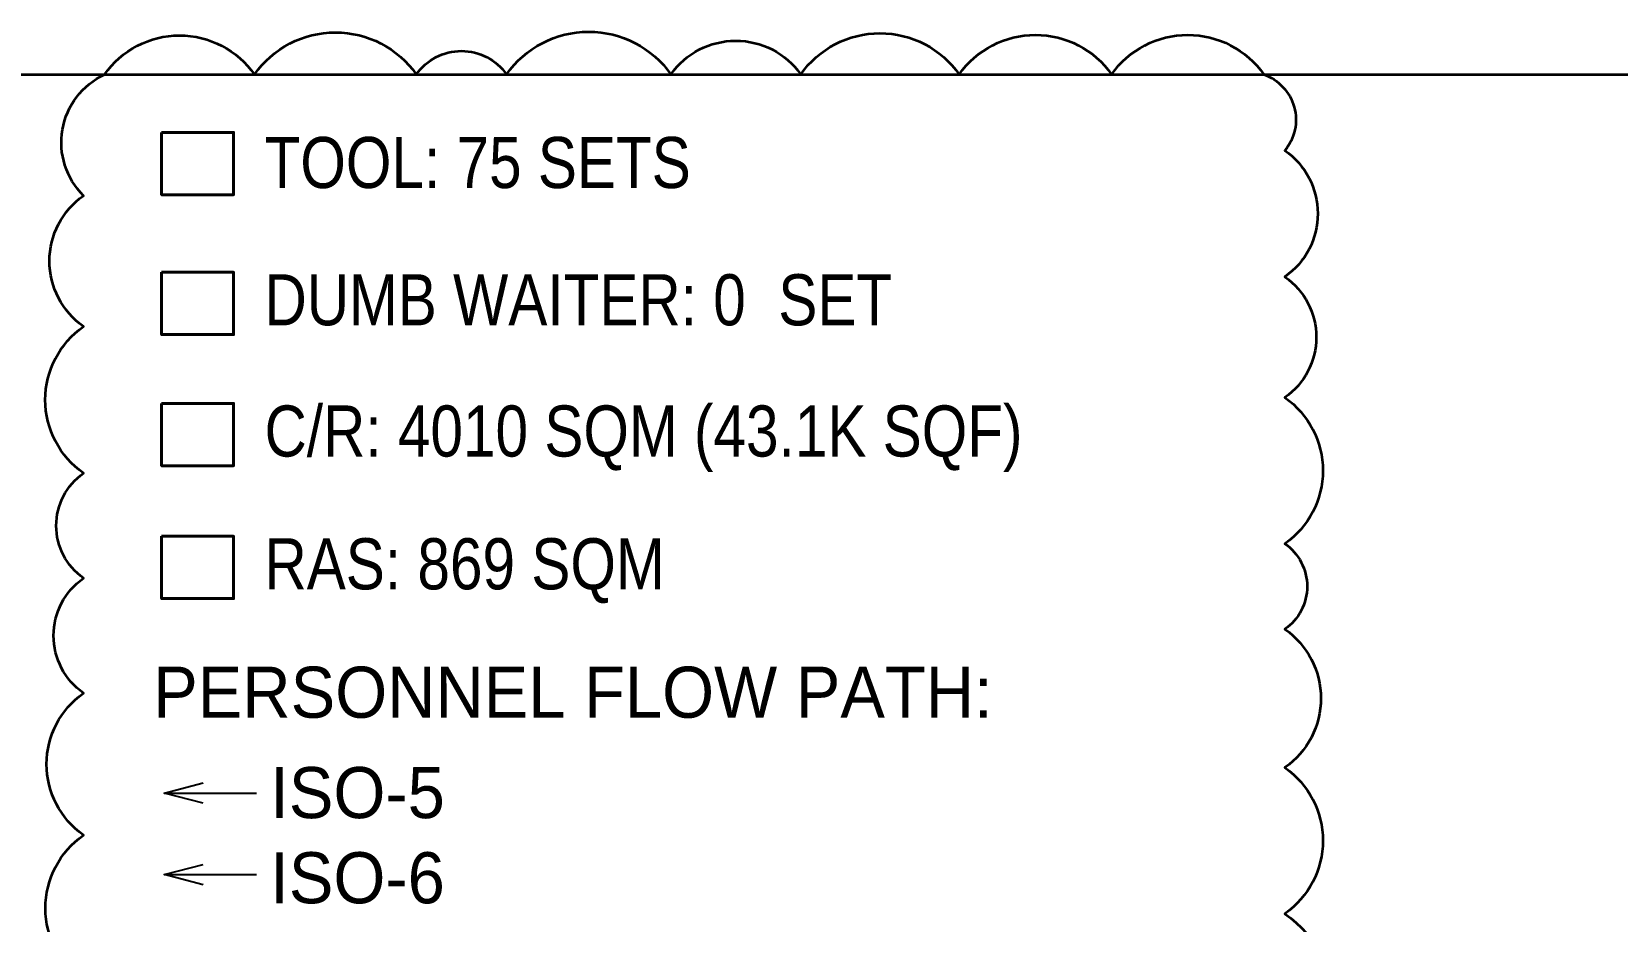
# Model space of a CAD drawing. Extents: x -14231 to 516634, y -267190 to 70805.
# Drawn here: x 423174 to 485231, y -46091 to -11263 of the extents above; entities that cross this region are included whole.
import ezdxf

# ---------------------------------------------------------------- set-up
doc = ezdxf.new("R2010")
doc.units = 0
doc.header["$LTSCALE"] = 8
doc.layers.get('0').update_dxf_attribs({"color": 1, "linetype": 'CONTINUOUS'})
doc.layers.add('00-MEP Layout', color=7, linetype='CONTINUOUS')
doc.layers.add('CTCI', color=4, linetype='CONTINUOUS')
doc.styles.add('Arial Narrow', font='ARIALN.TTF', dxfattribs={"height": 0.2})
doc.styles.add('Arial Narrow_2', font='ARIALN.TTF', dxfattribs={"width": 0.8, "height": 0.22})
doc.dimstyles.new('IDA_-_Arial_-_2_5mm_-_Black_-_Diagonal', dxfattribs={"dimscale": 304.8, "dimtxt": 639.644359, "dimasz": 0.82021, "dimexe": 0.82021, "dimexo": 0.82021, "dimgap": 0, "dimtad": 1, "dimdec": 0, "dimzin": 0, "dimdsep": 46, "dimtxsty": 'Arial Narrow_2', "dimblk1": 'OBLIQUE', "dimblk2": 'OBLIQUE', "dimsah": 1, "dimcen": 0.09, "dimdle": 0.82021, "dimazin": 0, "dimtfac": 1, "dimtdec": 4, "dimtix": 1, "dimtmove": 0, "dimatfit": 3, "dimfxl": 1, "dimtvp": 1, "dimtolj": 1, "dimtzin": 0, "dimarcsym": 2})

# ---------------------------------------------------------------- blocks, each defined once
blk = doc.blocks.new('_Oblique')
at = {"color": 0, "linetype": 'ByBlock', "lineweight": -2}
blk.add_line((-0.5, -0.5), (0.5, 0.5), dxfattribs=at)

msp = doc.modelspace()

# ---------------------------------------------------------------- linework, layer by layer
at = {"color": 2, "lineweight": 40, "elevation": 0}
msp.add_lwpolyline([(428256.3, -15207.8), (431074.3, -15207.8), (431074.3, -17647.8), (428256.3, -17647.8)], close=True, dxfattribs=at)
at = {"color": 6, "lineweight": 40, "elevation": 0}
msp.add_lwpolyline([(428256.3, -20680.4), (431074.3, -20680.4), (431074.3, -23120.4), (428256.3, -23120.4)], close=True, dxfattribs=at)
at = {"color": 5, "lineweight": 40, "elevation": 0}
for points in [[(428256.3, -25817.4), (431074.3, -25817.4), (431074.3, -28257.4), (428256.3, -28257.4)], [(428256.3, -31016.4), (431074.3, -31016.4), (431074.3, -33456.4), (428256.3, -33456.4)]]:
    msp.add_lwpolyline(points, close=True, dxfattribs=at)
at = {"layer": '00-MEP Layout', "color": 30, "lineweight": 35, "true_color": 0xf26722}
msp.add_lwpolyline([(425202.1, -48445, -0.5205671), (425202.1, -42716.1, -0.5205671), (425202.1, -37160.3, -0.5205671), (425202.1, -32655.5, -0.5205671), (425202.1, -28549.6, -0.5205671), (425202.1, -22802.1, -0.5205671), (425202.1, -17684.8, -0.5205671), (426023.7, -12938, -0.5205671), (431892.7, -12938, -0.5205671), (438225.4, -12938, -0.5205671), (441757.5, -12938, -0.5205671), (448191.5, -12938, -0.5205671), (453270.3, -12938, -0.5205671), (459477.3, -12938, -0.5205671), (465439.8, -12938, -0.5205671), (471398.5, -12938, -0.5205671), (472220.9, -15913.7, -0.5205671), (472220.9, -20858.7, -0.5205671), (472220.9, -25586.4, -0.5205671), (472220.9, -31307.9, -0.5205671), (472220.9, -34654.6, -0.5205671), (472220.9, -40073.4, -0.5205671), (472220.9, -45792.1, -0.5205671), (472220.9, -53520.2, -0.5205671)], format="xyb", dxfattribs=at)
at = {"layer": 'CTCI', "color": 2, "lineweight": 35}
msp.add_lwpolyline([(516634.3, -12938), (516634.3, -178925.7), (358283.8, -178925.7), (358283.8, -12938)], close=True, dxfattribs=at)

# ---------------------------------------------------------------- texts
at = {"color": 2, "lineweight": 40, "char_height": 2000, "attachment_point": 1, "style": 'Arial Narrow'}
for s, width, insert in [('TOOL: 75 SETS', 18138, (432286.2, -15383.7, 0)), ('{\\fPMingLiU|b0|i0|c0|p18;PERSONNEL FLOW PATH:}', 35429.31, (427927.6, -36121.9)), ('{\\fPMingLiU|b0|i0|c0|p18;ISO-5\\PISO-6 }', 24097.002, (432509.6, -40051.9))]:
    msp.add_mtext_dynamic_manual_height_columns(s, width=width, gutter_width=10000, heights=[0], dxfattribs=dict(at, insert=insert))
at = {"color": 6, "lineweight": 40, "insert": (432286.2, -20758.7, 0), "char_height": 2000, "attachment_point": 1, "style": 'Arial Narrow'}
msp.add_mtext_dynamic_manual_height_columns('DUMB WAITER: 0  SET', width=26375.739, gutter_width=10000, heights=[0], dxfattribs=at)
at = {"color": 5, "lineweight": 40, "char_height": 2000, "attachment_point": 1, "style": 'Arial Narrow'}
for s, width, insert in [('C/R: 4010 SQM (43.1K SQF)', 30558.2, (432286.2, -25895.7, 0)), ('RAS: 869 SQM', 26375.739, (432286.2, -31094.7, 0))]:
    msp.add_mtext_dynamic_manual_height_columns(s, width=width, gutter_width=10000, heights=[0], dxfattribs=dict(at, insert=insert))

# ---------------------------------------------------------------- leaders
at = {"layer": 'CTCI', "color": 2, "lineweight": 25}
msp.add_leader([(428361.4, -41069.6), (431976, -41069.6)], dimstyle='IDA_-_Arial_-_2_5mm_-_Black_-_Diagonal', override={"dimasz": 5, "dimgap": 0, "dimtad": 0, "dimldrblk": 'Open30'}, dxfattribs=at)
at = {"layer": 'CTCI', "color": 1, "lineweight": 25}
msp.add_leader([(428361.4, -44263.6), (431976, -44263.6)], dimstyle='IDA_-_Arial_-_2_5mm_-_Black_-_Diagonal', override={"dimasz": 5, "dimgap": 0, "dimtad": 0, "dimldrblk": 'Open30'}, dxfattribs=at)

doc.saveas('drawing.dxf')
